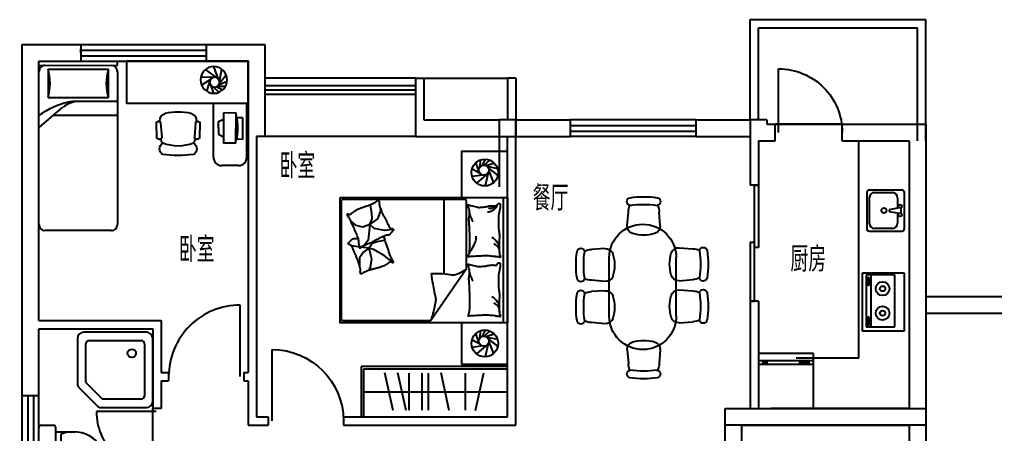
# Model space of a CAD drawing. Extents: x -461314 to -435514, y -713656 to -699456.
# Drawn here: x -460147 to -448494, y -704406 to -699456 of the extents above; entities that cross this region are included whole.
import ezdxf
from ezdxf.enums import TextEntityAlignment as Align

# ---------------------------------------------------------------- set-up
doc = ezdxf.new("R2010")
doc.units = 0
doc.header["$LTSCALE"] = 1000
doc.header["$MEASUREMENT"] = 0
doc.layers.get('0').update_dxf_attribs({"linetype": 'CONTINUOUS'})
for name, color, linetype in [('FUR', 8, 'CONTINUOUS'), ('HZ', 7, 'CONTINUOUS'), ('STAIR', 3, 'CONTINUOUS'), ('WALL', 2, 'CONTINUOUS'), ('WINDOW', 4, 'CONTINUOUS'), ('WINDOW_TEXT', 7, 'CONTINUOUS'), ('厨卫', 223, 'CONTINUOUS'), ('烟道', 6, 'CONTINUOUS')]:
    doc.layers.add(name, color=color, linetype=linetype)
doc.styles.add('ATT', font='TXT')
doc.styles.add('DIM_FONT', font='ZBTXT.shx', dxfattribs={"width": 0.8})
doc.styles.add('HZ', font='zbtxt.shx', dxfattribs={"bigfont": 'zbhz.shx'})
doc.styles.add('SIMPLEX', font='SIMPLEX.SHX')

# ---------------------------------------------------------------- blocks, each defined once
blk = doc.blocks.new('_DBLK')
blk.add_line((-0.45, 0), (-0.45, -0.95))
blk.add_arc((-0.45, 0), 0.95, 270, 0)
at = {"layer": 'WINDOW_TEXT', "style": 'SIMPLEX', "flags": 9}
blk.add_attdef('A', text='', height=1, dxfattribs=at).set_placement((0, 1.5), align=Align.MIDDLE)
blk = doc.blocks.new('M_C5')
for p, q in [((-71, 21), (-106, 120)), ((-60, 63), (-50, 152)), ((-28, 86), (7, 160)), ((-9, 88), (59, 149)), ((-54, -14), (-154, 45)), ((12, 83), (112, 114)), ((26, 75), (152, 50)), ((42, 53), (156, -35)), ((48, 21), (102, -123)), ((-26, -30), (-153, -47)), ((14, -26), (-99, -126)), ((41, -2), (5, -160))]:
    blk.add_line(p, q)
for centre, radius in [((0, 0), 160), ((-11, 28), 60)]:
    blk.add_circle(centre, radius)
at = {"width": 0.8, "flags": 9}
for tag in ['XSIZE', 'YSIZE']:
    blk.add_attdef(tag, (0, 0), '', height=0.5, dxfattribs=at)
blk = doc.blocks.new('M_C54TQD')
for p, q in [((0, -52), (1500, -52)), ((26, -509), (26, -1968)), ((853, -489), (46, -489)), ((853, -489), (1472, -916)), ((46, -761), (915, -761)), ((1472, -1968), (1472, -916)), ((381, -1368), (395, -1471)), ((778, -1368), (698, -1472)), ((161, -1514), (137, -1518)), ((255, -1552), (161, -1514)), ((395, -1471), (369, -1593)), ((528, -1559), (509, -1470)), ((698, -1472), (623, -1603)), ((188, -1621), (90, -1638)), ((257, -1618), (188, -1621)), ((324, -1645), (255, -1552)), ((324, -1645), (257, -1618)), ((369, -1593), (324, -1645)), ((548, -1617), (528, -1559)), ((605, -1658), (548, -1617)), ((623, -1603), (605, -1658)), ((605, -1658), (734, -1626)), ((734, -1626), (837, -1640)), ((90, -1638), (87, -1645)), ((324, -1645), (510, -1664)), ((324, -1645), (355, -1728)), ((355, -1728), (335, -1810)), ((510, -1664), (560, -1700)), ((560, -1700), (572, -1709)), ((605, -1658), (594, -1752)), ((605, -1658), (655, -1721)), ((655, -1721), (720, -1769)), ((837, -1640), (873, -1660)), ((335, -1810), (281, -1873)), ((592, -1767), (580, -1861)), ((720, -1769), (813, -1769)), ((46, -1988), (1452, -1988))]:
    blk.add_line(p, q)
blk.add_lwpolyline([(0, -2000), (0, 0), (1500, 0), (1500, -2000)], close=True)
for points in [[(101, -127, -0.263368), (73, -108, -0.494818), (82, -89, -0.049225), (100, -88, -0.036831), (124, -89, -0.031893), (161, -97, 0.035782), (195, -104, 0.032941), (285, -110, 0.026564), (396, -104, 0.017905), (434, -99, -0.033397), (454, -97, -0.03204), (491, -97, 0.018442), (555, -101, 0.010837), (620, -100, 0.014624), (668, -97, 0.111249), (691, -89, -0.153708), (708, -86, -0.076444), (715, -87, -0.215512), (717, -89, -0.585858), (714, -92, 0.363489), (709, -95, 0.191716), (709, -106, -0.129675), (711, -123, -0.01735), (708, -140, 0.019326), (706, -155, 0.018818), (699, -223, 0.021828), (698, -283, 0.006204), (700, -316, 0.001963), (706, -423, 0.028341), (710, -459, -0.117014), (709, -468, -0.36606), (708, -469, -0.03973), (694, -466, -0.048309), (681, -461, 0.062981), (670, -457, 0.04058), (647, -454, 0.014345), (580, -451, 0.005484), (454, -452, 0.007153), (358, -455, 0.008762), (316, -458, -0.008153), (270, -461, -0.06251), (213, -456, 0.078669), (167, -454, 0.047825), (145, -459, -0.034494), (114, -466, -0.023571), (89, -469, -0.510228), (88, -468), (95, -438), (116, -356, 0.073041), (118, -336, 0.023305), (112, -275, 0.018299), (108, -252, -0.01097), (101, -214, -0.042281), (98, -180, -0.027201), (101, -126)], [(575, -101, 0.027842), (551, -111, 0.048685), (539, -119, 0.023666), (511, -144, 0.031223), (492, -164, 0.046801), (486, -172, 0.023191), (478, -189)], [(657, -95, 0.088153), (622, -98, 0.088153), (591, -114, 0.077547), (569, -135, 0.077547), (555, -162)], [(810, -127, -0.263368), (782, -108, -0.494818), (791, -89, -0.049225), (809, -88, -0.036831), (833, -89, -0.031893), (871, -97, 0.035782), (905, -104, 0.032941), (994, -110, 0.026564), (1106, -104, 0.017905), (1143, -99, -0.033397), (1163, -97, -0.03204), (1200, -97, 0.018442), (1265, -101, 0.010837), (1329, -100, 0.014624), (1377, -97, 0.111249), (1400, -89, -0.153708), (1417, -86, -0.076444), (1424, -87, -0.215512), (1426, -89, -0.585858), (1423, -92, 0.363489), (1419, -95, 0.191716), (1419, -106, -0.129675), (1421, -123, -0.01735), (1418, -140, 0.019326), (1415, -155, 0.018818), (1408, -223, 0.021828), (1407, -283, 0.006204), (1409, -316, 0.001963), (1415, -423, 0.028341), (1419, -459, -0.117014), (1419, -468, -0.36606), (1417, -469, -0.03973), (1404, -466, -0.048309), (1390, -461, 0.062981), (1379, -457, 0.04058), (1356, -454, 0.014345), (1289, -451, 0.005484), (1164, -452, 0.007153), (1067, -455, 0.008762), (1025, -458, -0.008153), (979, -461, -0.06251), (922, -456, 0.078669), (877, -454, 0.047825), (854, -459, -0.034494), (823, -466, -0.023571), (798, -469, -0.510228), (797, -468), (805, -438), (825, -356, 0.073041), (827, -336, 0.023305), (821, -275, 0.018299), (817, -252, -0.01097), (810, -214, -0.042281), (807, -180, -0.027201), (810, -126)], [(1284, -101, 0.027842), (1260, -111, 0.048685), (1248, -119, 0.023666), (1220, -144, 0.031223), (1201, -164, 0.046801), (1196, -172, 0.023191), (1188, -189)], [(1366, -95, 0.088153), (1332, -98, 0.088153), (1300, -114, 0.077547), (1279, -135, 0.077547), (1265, -162)], [(99, -143, -0.05369), (114, -156, -0.070312), (122, -168, -0.015448), (125, -177, -0.013244), (129, -187, -0.082127), (132, -205, -0.064164), (129, -228)], [(101, -127, -0.077379), (136, -152, -0.077379), (161, -187, -0.047525), (171, -211, -0.047525), (176, -238)], [(191, -454, 0.009729), (219, -445, 0.009729), (246, -435, 0.007971), (267, -426, 0.007971), (289, -416)], [(661, -455, 0.016108), (622, -429, 0.024599), (595, -414, 0.009477), (546, -391, 0.015937), (516, -378, 0.072521), (500, -375, 0.033339), (463, -375)], [(901, -454, 0.009729), (928, -445, 0.009729), (955, -435, 0.007971), (977, -426, 0.007971), (998, -416)], [(853, -489, -0.085272), (917, -599, -0.124044), (926, -686), (912, -782), (914, -912)], [(914, -912, 0.007867), (1032, -894, 0.009508), (1128, -876, 0.006616), (1193, -862, -0.023828), (1212, -858, -0.080713), (1230, -859, -0.009591), (1383, -891, -0.013133), (1416, -899, -0.007859), (1472, -916)], [(464, -1480, 0.025626), (476, -1478, 0.0108), (605, -1436, 0.00456), (692, -1405, 0.01125), (727, -1391, 0.069394), (746, -1380, -0.079756), (763, -1371, -0.106399), (778, -1368, -0.328642), (782, -1372, -0.299547), (779, -1378, 0.189917), (774, -1387, 0.033518), (773, -1397, 0.075627), (773, -1402, 0.053489), (776, -1410, 0.017838), (788, -1432, 0.038394), (805, -1456, -0.059529), (816, -1472, -0.035943), (826, -1498, -0.011245), (852, -1585, -0.006203), (862, -1624, 0.010783), (868, -1647, 0.019485), (873, -1660, 0.005062), (892, -1710, 0.101392), (909, -1736, -0.223768), (914, -1749, -0.25558), (911, -1754, -0.081563), (895, -1759, -0.071805), (878, -1759, 0.069985), (861, -1759, 0.03546), (801, -1772, 0.029432), (732, -1797, 0.001554), (699, -1811, -0.00152), (665, -1826, -0.004735), (629, -1840, 0.00382), (586, -1859, 0.296001), (564, -1891, -0.649774), (542, -1900, -0.02319), (538, -1895, 0.0288), (534, -1892, 0.005727), (527, -1886, -0.004358), (519, -1878, -0.027528), (502, -1861, -0.046214), (493, -1850, -0.194121), (490, -1833, 0.133719), (489, -1809, 0.005779), (482, -1787, 0.008882)]]:
    blk.add_lwpolyline(points, format="xyb")
blk.add_lwpolyline([(58, -1583, 0.101392), (40, -1559, -0.223768), (34, -1546, -0.25558), (36, -1541, -0.081563), (52, -1535, -0.071805), (69, -1534, 0.069985), (86, -1532, 0.03546), (145, -1515, 0.029432), (211, -1485, 0.001554), (244, -1468, -0.00152), (276, -1451, -0.004735), (311, -1433, 0.00382), (353, -1412, 0.296001), (372, -1378, -0.649774), (393, -1367, -0.02319), (398, -1372, 0.0288), (402, -1375, 0.005727), (409, -1380, -0.004358), (418, -1387, -0.027528), (436, -1403, -0.046214), (445, -1414, -0.194121), (450, -1430, 0.133719), (453, -1454, 0.011505), (471, -1496, 0.008882), (497, -1550, 0.012426), (535, -1618, -0.033612), (547, -1644), (570, -1701), (588, -1744, 0.224341), (603, -1757, -0.722772), (603, -1766, -0.103513), (599, -1767, 0.053465), (592, -1767, 0.030109), (569, -1772, -0.031436), (547, -1776, -0.05324), (532, -1776, 0.05518), (517, -1777, 0.056271), (492, -1783, 0.0108), (366, -1835, 0.00456), (281, -1873, 0.01125), (247, -1889, 0.069394), (229, -1902, -0.079756), (213, -1912, -0.106399), (199, -1915, -0.328642), (195, -1912, -0.299547), (196, -1906, 0.189917), (201, -1896, 0.033518), (202, -1886, 0.075627), (201, -1882, 0.053489), (197, -1874, 0.017838), (184, -1853, 0.038394), (165, -1830, -0.059529), (153, -1815, -0.035943), (140, -1790, -0.011245), (108, -1705, -0.006203), (95, -1667, 0.010783), (87, -1645, 0.019485), (82, -1632, 0.005062)], format="xyb", close=True)
for centre, start, end in [((46, -509), 90, 180), ((46, -741), 180, 270), ((46, -1968), 180, 270), ((1452, -1968), 270, 360)]:
    blk.add_arc(centre, 20, start, end)
at = {"style": 'DIM_FONT', "width": 0.8, "flags": 9}
for tag in ['XSIZE', 'YSIZE']:
    blk.add_attdef(tag, (0, 0), '', height=0.5, dxfattribs=at)
blk = doc.blocks.new('A$C51464C99')
at = {"layer": 'FUR'}
for p, q in [((1720, 2602, 0), (1720, 3172, 0)), ((1750, 2572, 0), (1750, 3172, 0)), ((384, 3096, 0), (285, 2647, 0)), ((507, 2651, 0), (507, 3091, 0)), ((696, 3096, 0), (795, 2647, 0)), ((948, 2651, 0), (948, 3091, 0)), ((1023, 2651, 0), (1023, 3091, 0)), ((1178, 2651, 0), (1178, 3091, 0)), ((1213, 3096, 0), (1312, 2647, 0)), ((1367, 3096, 0), (1466, 2647, 0)), ((1720, 2872, 0), (0, 2872, 0)), ((0, 2602, 0), (1720, 2602, 0)), ((0, 2572, 0), (1750, 2572, 0))]:
    blk.add_line(p, q, dxfattribs=at)
at = {"layer": 'FUR', "elevation": 0}
for points in [[(550, 2542), (0, 2542), (0, 2050), (550, 2050)], [(550, 550), (0, 550), (0, 0), (550, 0)]]:
    blk.add_lwpolyline(points, close=True, dxfattribs=at)
at = {"layer": 'FUR'}
for name, p, rotation in [('M_C5', (271, 2295, 0), 180.0000000003231), ('M_C54TQD', (0, 550, 0), 90), ('M_C5', (271, 252, 0), 180.0000000003231)]:
    blk.add_blockref(name, p, dxfattribs=dict(at, rotation=rotation))
blk = doc.blocks.new('12PSTG02')
at = {"color": 0, "linetype": 'ByBlock'}
for p, q in [((-5.882738, 11.493405), (-13.636493, 11.294805)), ((-5.73403, 9.170818), (-13.415554, 8.575543)), ((-4.996459, 9.562867), (-5.284204, 9.540568)), ((-5.73403, -9.170818), (-13.415554, -8.575543)), ((-4.996459, -9.562867), (-5.284204, -9.540568)), ((-4.996459, -9.562867), (-5.28099, -9.544821)), ((-5.882738, -11.493405), (-13.636493, -11.294805))]:
    blk.add_line(p, q, dxfattribs=at)
for centre, radius, start, end in [((-13.097037, 9.970029), 1.4304, 112.156422, 257.133709), ((-6.286552, 10.301496), 1.258456, 296.04311, 71.283835), ((39.486083, 0), 62.486083, 172.590731, 187.409269), ((-19.5, 6.311132), 3.452743, 30.392687, 149.607313), ((4.70097, 0), 22.70097, 159.208954, 200.791046), ((-12.998837, 0.943692), 7.999035, 97.334712, 116.212212), ((-4.647836, 5.578088), 4, 16.10866, 95), ((-28.187947, 0), 28.187947, 346.275006, 13.724994), ((-19.5, -6.311132), 3.452743, 210.392687, 329.607313), ((-12.998837, -1.056308), 7.999035, 243.61801, 261.904764), ((-13.097037, -9.970029), 1.4304, 102.866291, 247.843578), ((-6.286552, -10.301496), 1.258456, 288.716165, 63.95689), ((-4.647836, -5.578088), 4, 265, 343.89134)]:
    blk.add_arc(centre, radius, start, end, dxfattribs=at)
at = {"color": 0, "linetype": 'ByBlock', "style": 'ATT'}
for tag, p, flags in [('ITEM', (-22, -21), 3), ('ROOM_NUMBER', (-22, -29), 1)]:
    blk.add_attdef(tag, p, '', height=6, dxfattribs=dict(at, flags=flags))
blk = doc.blocks.new('-CHAI6')
at = {"xscale": 22.75, "yscale": 22.75, "zscale": 22.75}
blk.add_blockref('12PSTG02', (519, 28), dxfattribs=at)
blk = doc.blocks.new('A$C41520BB4')
at = {"layer": 'FUR'}
for p, q in [((1146, 1437), (500, 1437)), ((618, 1310), (617, 1160)), ((978, 1307), (618, 1310)), ((670, 1325), (671, 1387)), ((671, 1387), (933, 1385)), ((932, 1320), (676, 1321)), ((933, 1385), (932, 1320)), ((978, 1307), (977, 1157)), ((1246, 1337), (1246, 1137)), ((617, 1160), (977, 1157)), ((721, 1099), (692, 1159)), ((796, 1098), (721, 1099)), ((796, 1098), (871, 1098)), ((871, 1098), (902, 1158)), ((1146, 1037), (500, 1037))]:
    blk.add_line(p, q, dxfattribs=at)
blk.add_lwpolyline([(500, 1453), (0, 1453), (0, 0), (500, 0)], close=True, dxfattribs=at)
for centre, radius, start, end in [((1146, 1337), 100, 0, 90), ((794, 776), 555, 73.2367, 105.9776), ((1146, 1137), 100, 270, 0)]:
    blk.add_arc(centre, radius, start, end, dxfattribs=at)
at = {"layer": 'FUR', "xscale": -1}
for name, p, rotation in [('M_C5', (222, 1043), 309.9999999999941), ('-CHAI6', (1122, 588), 3.4373e-12)]:
    blk.add_blockref(name, p, dxfattribs=dict(at, rotation=rotation))
blk = doc.blocks.new('BED1')
at = {"layer": 'FUR'}
for p, q in [((-1951, 469), (-120, 469)), ((-790, 468), (-549, 182)), ((-48, 469), (-48, -469)), ((-48, 469), (0, 469)), ((0, 469), (0, -469)), ((-2023, -397), (-2023, 397)), ((-433, 361), (-433, -361)), ((-96, 361), (-433, 361)), ((-96, -361), (-96, 361)), ((-649, -469), (-649, 300)), ((-481, -469), (-481, 53)), ((-433, -361), (-96, -361)), ((-120, -469), (-1951, -469)), ((-48, -469), (0, -469))]:
    blk.add_line(p, q, dxfattribs=at)
for centre, radius, start, end in [((-1951, 397), 72.1, 90, 180), ((-1440, -106), 978, 13.3928, 36.0202), ((-120, 397), 72.1, 0, 90), ((-264, 937), 601, 253.7398, 286.2602), ((-769, -4), 288, 0, 40.1059), ((-769, 53), 288, 0, 13.3928), ((-264, -937), 601, 73.7398, 106.2602), ((-1951, -397), 72.1, 180, 270), ((-120, -397), 72.1, 270, 0)]:
    blk.add_arc(centre, radius, start, end, dxfattribs=at)
blk = doc.blocks.new('A$C283B5FA0')
at = {"layer": 'FUR', "xscale": -1, "rotation": 90.00792921437115}
blk.add_blockref('BED1', (469, 0), dxfattribs=at)
at = {"layer": 'WINDOW', "xscale": -1, "rotation": 269.9999722310597}
blk.add_blockref('A$C41520BB4', (1047, 0), dxfattribs=at)
blk = doc.blocks.new('A$C3A912732')
at = {"layer": '厨卫'}
for p, q in [((8, 370), (319, 681)), ((361, 681), (460, 582)), ((460, 540), (149, 229)), ((425, 504), (588, 341)), ((446, 440), (249, 243)), ((107, 229), (8, 328)), ((185, 264), (348, 101))]:
    blk.add_line(p, q, dxfattribs=at)
for centre, radius, start, end in [((340, 660), 30, 45, 135), ((439, 561), 30, 315, 45), ((29, 349), 30, 135, 225), ((294, 73), 398, 8.3619, 67.5495), ((616, 395), 398, 202.4505, 261.6381), ((128, 250), 30, 225, 315), ((580, 109), 110, 258.4509, 11.5491)]:
    blk.add_arc(centre, radius, start, end, dxfattribs=at)
at = {"layer": '厨卫', "style": 'DIM_FONT', "width": 0.8, "flags": 9}
for tag in ['YSIZE', 'XSIZE']:
    blk.add_attdef(tag, (163, 526), '', height=0.5, rotation=225, dxfattribs=at)
blk = doc.blocks.new('_WBLK')
for p, q in [((-0.5, 0.5), (0.5, 0.5)), ((0.5, 0.1667), (-0.5, 0.1667)), ((0.5, -0.1667), (-0.5, -0.1667)), ((-0.5, -0.5), (0.5, -0.5))]:
    blk.add_line(p, q)
at = {"layer": 'WINDOW_TEXT', "style": 'SIMPLEX', "flags": 9}
blk.add_attdef('A', text='', height=1, dxfattribs=at).set_placement((0, 1.5), align=Align.MIDDLE)
blk = doc.blocks.new('M_E27FMO')
at = {"color": 0, "linetype": 'ByBlock'}
for p, q in [((-185.9, 0.6), (-549.7, 0.6)), ((-599.7, -49.4), (-599.7, -549.4)), ((-508.1, -66.1), (-199.7, -66.1)), ((-66.4, -199.4), (-199.7, -66.1)), ((-9.5, -162.1), (-162.4, -9.2)), ((-533.1, -507.8), (-533.1, -91.1)), ((-66.4, -199.4), (-66.4, -507.8)), ((0.3, -549.4), (0.3, -185.6)), ((-91.4, -532.8), (-508.1, -532.8)), ((-549.7, -599.4), (-49.7, -599.4))]:
    blk.add_line(p, q, dxfattribs=at)
blk.add_circle((-433.1, -432.8), 33.3, dxfattribs=at)
for centre, radius, start, end in [((-549.7, -49.4), 50, 90, 180), ((-185.9, -32.8), 33.3, 45, 90), ((-508.1, -91.1), 25, 90, 180), ((-33.1, -185.6), 33.3, 0, 45), ((-508.1, -507.8), 25, 180, 270), ((-91.4, -507.8), 25, 270, 0), ((-549.7, -549.4), 50, 180, 270), ((-49.7, -549.4), 50, 270, 0)]:
    blk.add_arc(centre, radius, start, end, dxfattribs=at)
at = {"style": 'DIM_FONT', "width": 0.8, "flags": 9}
for tag in ['XSIZE', 'YSIZE']:
    blk.add_attdef(tag, (0, 0), '', height=0.5, dxfattribs=at)
blk = doc.blocks.new('A$C503303A6')
at = {"layer": '厨卫', "xscale": -1.5, "yscale": 1.5, "zscale": 1.5, "rotation": 179.9999564284165}
blk.add_blockref('M_E27FMO', (900, 1), dxfattribs=at)
blk = doc.blocks.new('A$C14C36DB4')
at = {"layer": 'FUR'}
for p, q in [((599, 1820), (613, 1981)), ((993, 1820), (981, 1981)), ((333, 1506), (172, 1491)), ((385, 1416), (385, 716)), ((1185, 1416), (1185, 716)), ((1221, 1496), (1382, 1482)), ((333, 1112), (172, 1123)), ((1221, 1102), (1382, 1114)), ((333, 1001), (172, 987)), ((1221, 992), (1382, 977)), ((333, 607), (172, 619)), ((1221, 598), (1382, 609)), ((599, 333), (613, 172)), ((993, 333), (981, 172))]:
    blk.add_line(p, q, dxfattribs=at)
for centre, radius, start, end in [((640, 2108), 46, 98.4555, 261.5445), ((796, 1061), 1104, 81.5445, 98.4555), ((951, 2108), 46, 278.4555, 81.5445), ((797, 1981), 184, 153.7878, 180), ((796, 970), 1104, 81.5445, 98.4555), ((797, 1981), 184, 0, 26.382), ((785, 1416), 400, 0, 180), ((690, 1812), 92, 175, 253.8913), ((901, 1812), 92, 286.1087, 5), ((796, 2177), 471, 253.8913, 286.1087), ((1092, 1309), 1104, 171.5445, 188.4555), ((45, 1464), 46, 8.4555, 171.5445), ((1183, 1309), 1104, 171.5445, 188.4555), ((172, 1307), 184, 90, 116.2122), ((341, 1414), 92, 16.1087, 95), ((-24, 1309), 471, 343.8913, 16.1087), ((1577, 1299), 471, 163.8913, 196.1087), ((1213, 1404), 92, 85, 163.8913), ((1382, 1298), 184, 63.7878, 90), ((1508, 1455), 46, 8.4555, 171.5445), ((371, 1299), 1104, 351.5445, 8.4555), ((462, 1299), 1104, 351.5445, 8.4555), ((341, 1203), 92, 265, 343.8913), ((1213, 1194), 92, 196.1087, 275), ((45, 1153), 46, 188.4555, 351.5445), ((172, 1307), 184, 243.618, 270), ((1382, 1298), 184, 270, 296.382), ((1508, 1143), 46, 188.4555, 351.5445), ((1092, 804), 1104, 171.5445, 188.4555), ((45, 960), 46, 8.4555, 171.5445), ((1183, 804), 1104, 171.5445, 188.4555), ((172, 803), 184, 90, 116.2122), ((341, 910), 92, 16.1087, 95), ((-24, 804), 471, 343.8913, 16.1087), ((1213, 900), 92, 85, 163.8913), ((1382, 793), 184, 63.7878, 90), ((1508, 950), 46, 8.4555, 171.5445), ((371, 795), 1104, 351.5445, 8.4555), ((462, 795), 1104, 351.5445, 8.4555), ((1577, 795), 471, 163.8913, 196.1087), ((785, 716), 400, 180, 0), ((45, 649), 46, 188.4555, 351.5445), ((172, 803), 184, 243.618, 270), ((341, 699), 92, 265, 343.8913), ((1213, 689), 92, 196.1087, 275), ((1382, 793), 184, 270, 296.382), ((1508, 639), 46, 188.4555, 351.5445), ((690, 341), 92, 106.1087, 185), ((796, -24), 471, 73.8913, 106.1087), ((901, 341), 92, 355, 73.8913), ((797, 172), 184, 180, 206.2122), ((797, 172), 184, 333.618, 0), ((640, 45), 46, 98.4555, 261.5445), ((796, 1183), 1104, 261.5445, 278.4555), ((951, 45), 46, 278.4555, 81.5445), ((796, 1092), 1104, 261.5445, 278.4555)]:
    blk.add_arc(centre, radius, start, end, dxfattribs=at)
blk = doc.blocks.new('A$C0FB162C6')
at = {"layer": 'FUR', "xscale": -1, "rotation": 180}
blk.add_blockref('A$C14C36DB4', (12, 2165), dxfattribs=at)
blk = doc.blocks.new('B')
at = {"linetype": 'ByBlock'}
for p, q in [((-655.5, 655.5), (0, 655.5)), ((-655.5, 0), (-655.5, 655.5)), ((0, 655.5), (0, 0)), ((-655.5, 568.1), (0, 568.1)), ((-655.5, 524.4), (0, 524.4)), ((-611.8, 546.25), (-480.7, 546.25)), ((-109.25, 546.25), (-43.7, 546.25)), ((0, 0), (-655.5, 0))]:
    blk.add_line(p, q, dxfattribs=at)
blk = doc.blocks.new('A$C2DC50DEA')
at = {"layer": '厨卫', "xscale": -1, "rotation": 359.9999999999982}
blk.add_blockref('B', (0, 0), dxfattribs=at)
blk = doc.blocks.new('A$C10CA0A8C')
at = {"layer": '厨卫', "linetype": 'Continuous'}
for p, q in [((0, 354), (495, 849)), ((495, 849), (849, 495)), ((849, 495), (354, 0)), ((354, 0), (0, 354))]:
    blk.add_line(p, q, dxfattribs=at)
at = {"layer": '厨卫'}
for p, q in [((539, 733), (99, 292)), ((781, 491), (539, 733)), ((301, 90), (742, 530)), ((341, 50), (781, 491)), ((735, 478), (689, 432)), ((746, 466), (735, 478)), ((740, 495), (748, 488)), ((675, 431), (683, 423)), ((689, 432), (701, 420)), ((701, 420), (746, 466)), ((99, 292), (341, 50)), ((400, 143), (354, 98)), ((366, 86), (412, 132)), ((412, 132), (400, 143)), ((406, 161), (413, 154)), ((340, 97), (349, 89)), ((354, 98), (366, 86))]:
    blk.add_line(p, q, dxfattribs=at)
for points in [[(740, 495, 0.259034), (737, 497, 0.076276), (725, 492, 0.036515), (714, 484, 0.026615), (700, 471, 0.026615), (687, 457, 0.036515), (679, 446, 0.076276), (675, 434, 0.259034), (676, 431, 0.078462), (677, 430, 0.056762)], [(748, 488, 0.259034), (744, 489, 0.076276), (732, 484, 0.036515), (721, 477, 0.026615), (707, 464, 0.026615), (694, 450, 0.036515), (687, 439, 0.076276), (682, 427, 0.259034), (683, 423, 0.259034), (687, 422, 0.056762), (696, 425, 0.036515)], [(743, 470, 0.008736), (744, 473, 0.076276), (749, 484, 0.259034), (748, 488, 0.259034)], [(406, 161, 0.259034), (402, 162, 0.076276), (391, 157, 0.036515), (379, 150, 0.026615), (365, 137, 0.026615), (353, 123, 0.036515), (345, 112, 0.076276), (340, 100, 0.259034), (341, 96, 0.078462), (342, 95, 0.056762)], [(413, 154, 0.259034), (410, 155, 0.076276), (398, 150, 0.036515), (387, 142, 0.026615), (373, 129, 0.026615), (360, 115, 0.036515), (352, 104, 0.076276), (348, 93, 0.259034), (349, 89, 0.259034), (352, 88, 0.056762), (361, 91, 0.036515)], [(408, 135, 0.008736), (410, 138, 0.076276), (414, 150, 0.259034), (413, 154, 0.259034)]]:
    blk.add_lwpolyline(points, format="xyb", dxfattribs=at)
at = {"layer": '厨卫', "linetype": 'Continuous'}
for centre, radius in [((525, 513), 82.5), ((525, 513), 31.6), ((318, 306), 82.5), ((318, 306), 31.6)]:
    blk.add_circle(centre, radius, dxfattribs=at)
at = {"layer": '厨卫', "width": 0.8, "flags": 9}
for tag in ['XSIZE', 'YSIZE']:
    blk.add_attdef(tag, (247, 601), '', height=0.5, rotation=45, dxfattribs=at)
blk = doc.blocks.new('M_E31EAW')
at = {"color": 0, "linetype": 'ByBlock'}
for p, q in [((419, 245), (31, 245)), ((0, 215), (0, -215)), ((82, 26), (82, 153)), ((143, 215), (358, 215)), ((419, 153), (419, -153)), ((450, -215), (450, 215)), ((41, -31), (41, 31)), ((184, 10), (61, 31)), ((184, -10), (184, 10)), ((61, -31), (184, -10)), ((82, -153), (82, -26)), ((358, -215), (143, -215)), ((31, -245), (419, -245))]:
    blk.add_line(p, q, dxfattribs=at)
for centre, radius in [((51, 51), 20.5), ((245, 0), 30.7), ((51, -51), 20.5)]:
    blk.add_circle(centre, radius, dxfattribs=at)
for centre, radius, start, end in [((31, 215), 30.7, 90, 180), ((419, 215), 30.7, 0, 90), ((143, 153), 61.4, 90, 180), ((358, 153), 61.4, 0, 90), ((31, -215), 30.7, 180, 270), ((143, -153), 61.4, 180, 270), ((358, -153), 61.4, 270, 0), ((419, -215), 30.7, 270, 0)]:
    blk.add_arc(centre, radius, start, end, dxfattribs=at)
at = {"style": 'DIM_FONT', "width": 0.8, "flags": 9}
for tag in ['XSIZE', 'YSIZE']:
    blk.add_attdef(tag, (0, 0), '', height=0.5, dxfattribs=at)

msp = doc.modelspace()

# ---------------------------------------------------------------- linework, layer by layer
at = {"layer": 'STAIR'}
for p, q in [((-451414, -699456), (-449314, -699456)), ((-451414, -700656), (-451414, -699456)), ((-449314, -700906), (-449314, -699456)), ((-451314, -699556), (-449414, -699556)), ((-451314, -700656), (-451314, -699556)), ((-449414, -700906), (-449414, -699556)), ((-455414, -700156), (-457214, -700156)), ((-455314, -700156), (-454314, -700156))]:
    msp.add_line(p, q, dxfattribs=at)
at = {"layer": 'WALL'}
for p, q in [((-460114, -703956), (-460114, -699756)), ((-460114, -699756), (-459414, -699756)), ((-459414, -699756), (-459414, -699956)), ((-457914, -699756), (-457214, -699756)), ((-457914, -699756), (-457914, -699956)), ((-457214, -699756), (-457214, -700656)), ((-459914, -703056), (-459914, -699956)), ((-459914, -699956), (-459414, -699956)), ((-457914, -699956), (-457414, -699956)), ((-457414, -699956), (-457414, -703676)), ((-455414, -700156), (-455414, -700856)), ((-455414, -700156), (-455314, -700156)), ((-455314, -700156), (-455314, -700656)), ((-454314, -700156), (-454314, -700656)), ((-454214, -700156), (-454314, -700156)), ((-454214, -700156), (-454214, -700856)), ((-457214, -700656), (-457214, -700656)), ((-457214, -700656), (-457214, -700856)), ((-455314, -700656), (-454414, -700656)), ((-454414, -700656), (-454414, -701456)), ((-454414, -700656), (-454414, -700656)), ((-454214, -700656), (-454414, -700656)), ((-454214, -701456), (-454214, -700656)), ((-454214, -700656), (-453564, -700656)), ((-453564, -700656), (-453564, -700856)), ((-452064, -700656, 0), (-451414, -700656)), ((-452064, -700656, 0), (-452064, -700856, 0)), ((-451414, -700656), (-451414, -701437)), ((-451214, -700656), (-451414, -700656)), ((-451214, -700656), (-451214, -700706)), ((-451214, -700706), (-451114, -700706)), ((-451114, -700906), (-451114, -700706)), ((-450314, -700906), (-450314, -700706)), ((-450314, -700706), (-449314, -700706)), ((-449314, -700706), (-449314, -704306)), ((-457314, -700856, 0), (-457314, -704206, 0)), ((-457214, -700856), (-457314, -700856, 0)), ((-455414, -700856), (-453564, -700856)), ((-454414, -700856), (-454214, -700856)), ((-454314, -704206), (-454314, -700856)), ((-454314, -700856), (-454314, -700856)), ((-454314, -700856), (-454314, -700856)), ((-454214, -704306), (-454214, -700856)), ((-452064, -700856, 0), (-451414, -700856)), ((-451314, -700906), (-451314, -701437)), ((-451314, -700906), (-451114, -700906)), ((-450314, -700906), (-449514, -700906)), ((-449514, -700906), (-449514, -704106)), ((-451314, -701437), (-451414, -701437)), ((-451314, -702825), (-451414, -702825)), ((-451414, -702825), (-451414, -704106)), ((-451314, -702825), (-451314, -704106)), ((-449514, -702906), (-449514, -704106)), ((-459914, -703056), (-458454, -703056)), ((-458454, -703056), (-458454, -703676)), ((-449314, -703106), (-449314, -704306)), ((-459914, -703156), (-458554, -703156)), ((-459914, -703956), (-459914, -703156)), ((-458554, -703156), (-458554, -704106)), ((-458454, -703676), (-458364, -703676)), ((-458364, -703676), (-458364, -703776)), ((-457464, -703676), (-457464, -703776)), ((-457464, -703676), (-457414, -703676)), ((-458454, -703776), (-458364, -703776)), ((-458454, -703776), (-458454, -704106)), ((-457464, -703776), (-457414, -703776)), ((-457414, -703776), (-457414, -704306)), ((-459914, -703956), (-460114, -703956)), ((-458454, -704106), (-458554, -704106)), ((-451714, -704106), (-449314, -704106)), ((-451714, -706456), (-451714, -704106)), ((-451714, -704306), (-451714, -704106)), ((-449514, -704106), (-451164, -704106)), ((-457314, -704206, 0), (-457174, -704206)), ((-457174, -704206), (-457174, -704306)), ((-456274, -704206), (-454314, -704206)), ((-456274, -704206), (-456274, -704306)), ((-457414, -704306), (-457174, -704306)), ((-456274, -704306), (-454214, -704306)), ((-449314, -704306), (-451714, -704306)), ((-451514, -704306), (-449514, -704306)), ((-451514, -706256), (-451514, -704306)), ((-451314, -704306), (-449614, -704306)), ((-449614, -704306), (-449514, -704306)), ((-449514, -704306), (-449514, -704781)), ((-449314, -704306), (-449314, -704781)), ((-449314, -704306), (-449314, -704306))]:
    msp.add_line(p, q, dxfattribs=at)
at = {"layer": 'WINDOW'}
for p, q in [((-459414, -699756), (-457914, -699756)), ((-459414, -699856), (-459414, -699806)), ((-459414, -699823), (-457914, -699823)), ((-459414, -699889), (-457914, -699889)), ((-459414, -699956), (-457914, -699956)), ((-455414, -700251, 0), (-457214, -700251, 0)), ((-455414, -700301), (-457214, -700301)), ((-455414, -700351), (-457214, -700351)), ((-451114, -700706), (-450314, -700706)), ((-450314, -700706), (-451114, -700706)), ((-455414, -700856), (-457214, -700856)), ((-451314, -701437), (-451314, -701806)), ((-447514, -702770), (-449314, -702770)), ((-447514, -702970), (-449314, -702970)), ((-458554, -704856), (-458554, -704106))]:
    msp.add_line(p, q, dxfattribs=at)
for points in [[(-451314, -702182), (-451364, -702182), (-451364, -701437), (-451314, -701437)], [(-451364, -702122), (-451414, -702122), (-451414, -702825), (-451364, -702825)]]:
    msp.add_lwpolyline(points, close=True, dxfattribs=at)
at = {"layer": '厨卫'}
for q in [(-450114, -700906, 0), (-450864, -703506, 0)]:
    msp.add_line((-450114, -703506, 0), q, dxfattribs=at)

# ---------------------------------------------------------------- block references
at = {"layer": 'HZ', "rotation": 180}
msp.add_blockref('A$C51464C99', (-454314, -701034, 0), dxfattribs=at)
at = {"layer": 'HZ'}
msp.add_blockref('A$C0FB162C6', (-453495, -703752, 0), dxfattribs=at)
at = {"layer": 'WINDOW', "xscale": 800, "yscale": -800, "zscale": 800}
msp.add_blockref('_DBLK', (-450714, -700806), dxfattribs=at)
at = {"layer": 'WINDOW'}
for name, p, xscale, yscale, zscale, rotation in [('_WBLK', (-452814, -700756), 1500, 200, 1500, 180), ('_DBLK', (-457914, -703726), 900, 900, 900, 180), ('_DBLK', (-456724, -704256), -900, 900, 900, 180), ('_WBLK', (-460014, -704256), 600, 200, 600, 90), ('_DBLK', (-458514, -704481), 750, 750, 750, 270)]:
    msp.add_blockref(name, p, dxfattribs=dict(at, xscale=xscale, yscale=yscale, zscale=zscale, rotation=rotation))
at = {"layer": 'WINDOW', "xscale": -1}
msp.add_blockref('A$C503303A6', (-458554, -704096), dxfattribs=at)
at = {"layer": '厨卫'}
for name, p, rotation in [('M_E31EAW', (-449571, -701740, 0), 180), ('A$C10CA0A8C', (-449823, -702233, 0), 225), ('A$C3A912732', (-459658, -705043), 45)]:
    msp.add_blockref(name, p, dxfattribs=dict(at, rotation=rotation))
msp.add_blockref('A$C2DC50DEA', (-451314, -704106), dxfattribs=at)
at = {"layer": '烟道', "xscale": -1, "rotation": 180}
msp.add_blockref('A$C283B5FA0', (-459914, -699956), dxfattribs=at)

# ---------------------------------------------------------------- texts
at = {"layer": 'HZ', "style": 'HZ', "width": 0.75}
for s, p in [('卧室', (-457040, -701357, 0)), ('餐厅', (-454014, -701741, 0)), ('卧室', (-458242, -702357, 0)), ('厨房', (-450933, -702472, 0))]:
    msp.add_text(s, height=300, dxfattribs=at).set_placement(p)

doc.saveas('drawing.dxf')
